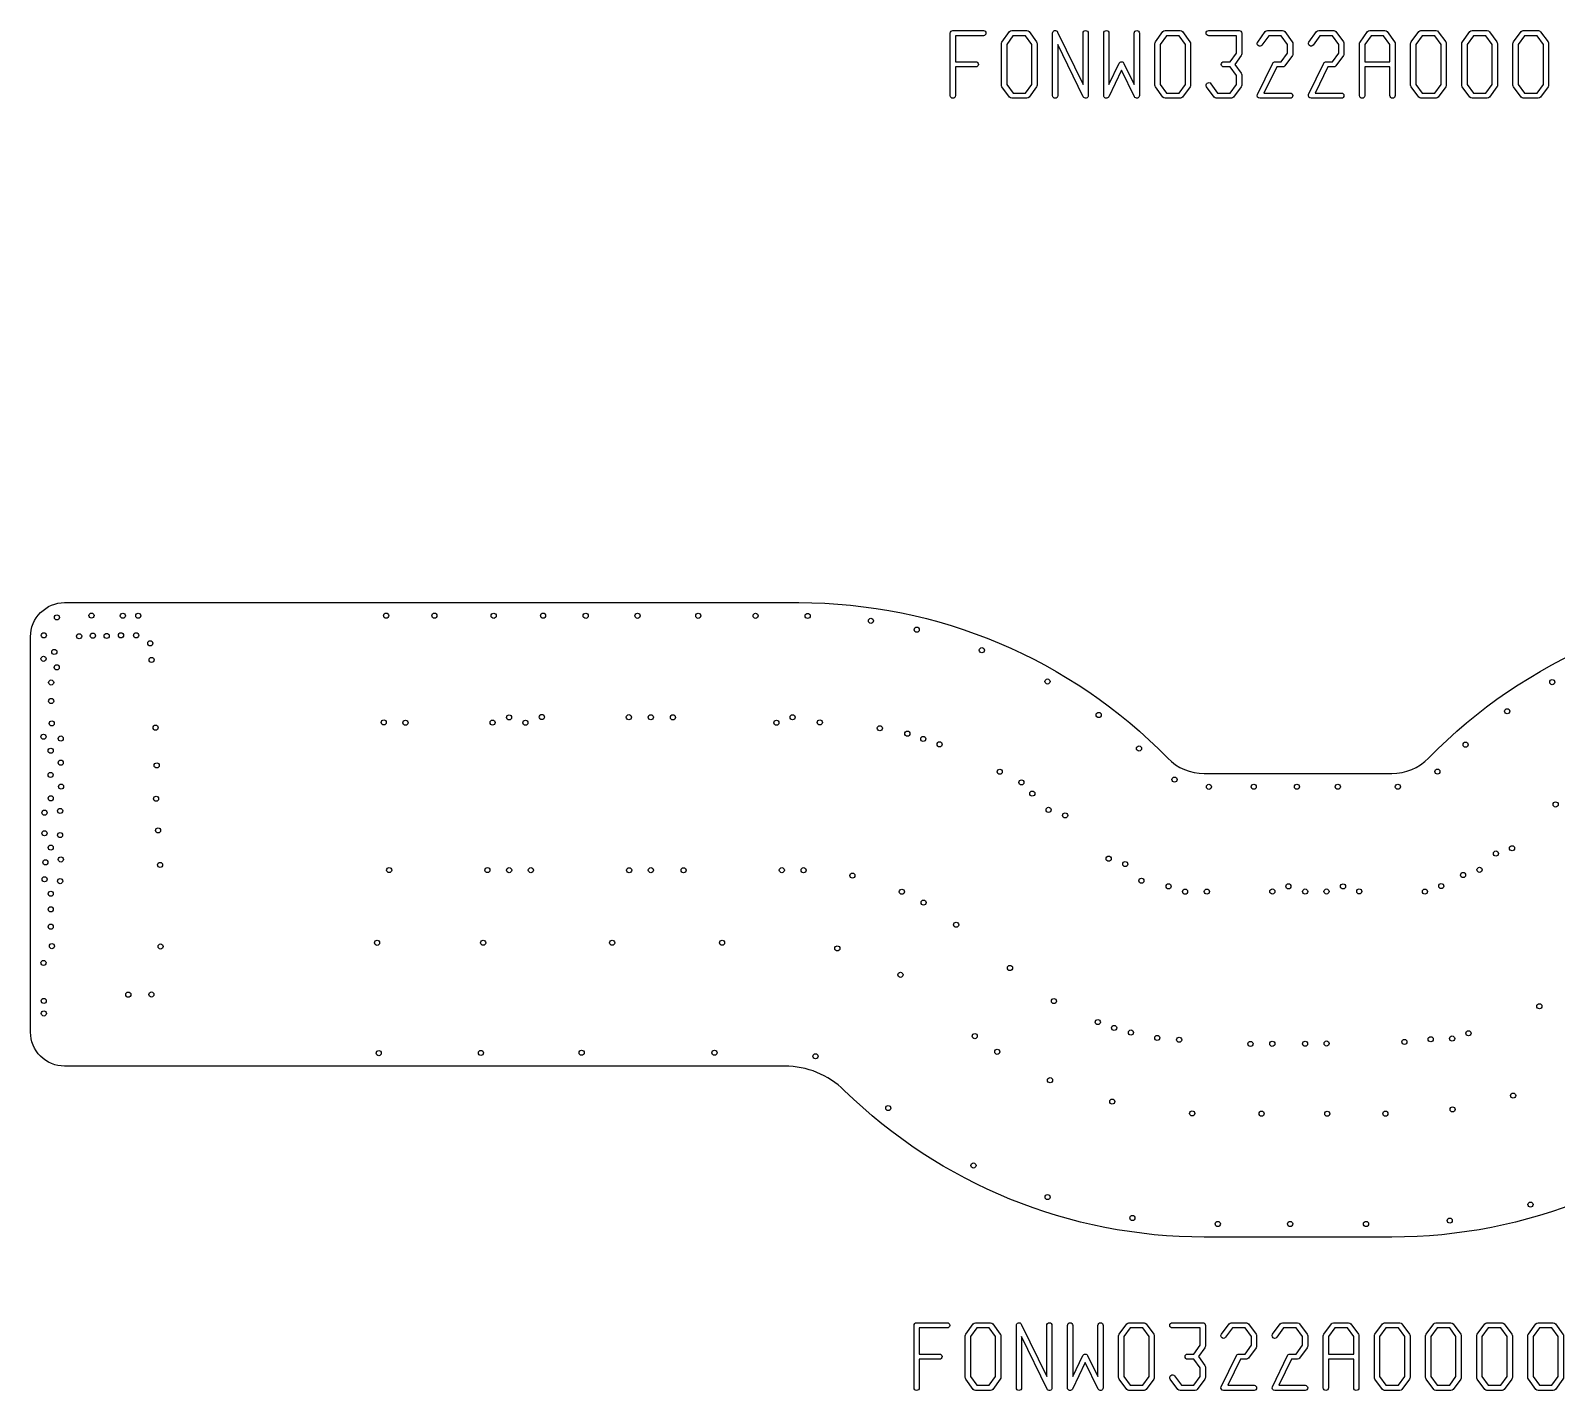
# Model space of a CAD drawing. Extents: x 1548 to 1929, y -174 to 95.
# Drawn here: x 1705.74 to 1750.48, y -6.16 to 33.74 of the extents above; entities that cross this region are included whole.
import ezdxf

# ---------------------------------------------------------------- set-up
doc = ezdxf.new("R2010")
doc.units = 0
doc.layers.add('gbr-dxf_layer0', color=7, linetype='Continuous')
doc.layers.add('gbr-outline-dxf_layer1', color=2, linetype='Continuous')

msp = doc.modelspace()

# ---------------------------------------------------------------- linework, layer by layer
at = {"layer": 'gbr-dxf_layer0'}
msp.add_line((1732.708, 31.826), (1732.708, 32.742), dxfattribs=at)
at = {"layer": 'gbr-dxf_layer0', "linetype": 'Continuous'}
for points in [[(1732.708, 32.746), (1732.708, 33.659, -0.208517), (1732.731, 33.715, -0.208501), (1732.787, 33.737), (1733.677, 33.737, -1), (1733.677, 33.585), (1732.861, 33.585), (1732.861, 32.82), (1733.454, 32.82, -1), (1733.454, 32.667), (1732.861, 32.667), (1732.861, 31.826, -1), (1732.708, 31.826)], [(1735.708, 31.826), (1735.708, 33.658, -0.835854), (1735.855, 33.691), (1736.601, 32.157)], [(1736.601, 32.157), (1736.601, 33.661, -1), (1736.753, 33.661), (1736.753, 31.826, -0.795967), (1736.609, 31.793), (1735.861, 33.33)], [(1737.208, 31.826), (1737.208, 33.661, -1), (1737.361, 33.661), (1737.361, 32.157)], [(1738.101, 32.157), (1738.101, 33.661, -1), (1738.253, 33.661), (1738.253, 31.826, -0.795967), (1738.109, 31.793), (1737.731, 32.569)], [(1741.716, 31.859), (1742.162, 32.776, -0.298876), (1742.233, 32.82), (1742.415, 32.82), (1742.601, 33.074), (1742.601, 33.331), (1742.415, 33.585), (1742.046, 33.585), (1741.846, 33.311, -1), (1741.723, 33.4), (1741.945, 33.705, -0.257177), (1742.011, 33.737), (1742.452, 33.737, -0.246448), (1742.516, 33.706), (1742.737, 33.402, -0.166637), (1742.753, 33.355), (1742.753, 33.052, -0.165513), (1742.739, 33.005), (1742.516, 32.699, -0.239934), (1742.454, 32.667), (1742.279, 32.667), (1741.906, 31.902)], [(1743.216, 31.859), (1743.662, 32.776, -0.298876), (1743.733, 32.82), (1743.915, 32.82), (1744.101, 33.074), (1744.101, 33.331), (1743.915, 33.585), (1743.546, 33.585), (1743.346, 33.311, -1), (1743.223, 33.4), (1743.445, 33.705, -0.257177), (1743.511, 33.737), (1743.952, 33.737, -0.246448), (1744.016, 33.706), (1744.237, 33.402, -0.166637), (1744.253, 33.355), (1744.253, 33.052, -0.165513), (1744.239, 33.005), (1744.016, 32.699, -0.239934), (1743.954, 32.667), (1743.779, 32.667), (1743.406, 31.902)], [(1735.861, 33.33), (1735.861, 31.826, -1), (1735.708, 31.826)], [(1737.361, 32.157), (1737.661, 32.775, -0.654574), (1737.801, 32.773), (1738.101, 32.157)], [(1737.731, 32.569), (1737.353, 31.793, -0.082021), (1737.339, 31.772, -0.670473), (1737.208, 31.826)], [(1741.906, 31.902), (1742.677, 31.902, -1), (1742.677, 31.75), (1741.787, 31.75, -0.562296), (1741.716, 31.859)], [(1743.406, 31.902), (1744.177, 31.902, -1), (1744.177, 31.75), (1743.287, 31.75, -0.562296), (1743.216, 31.859)], [(1734.645, -6.088), (1734.645, -4.253, -0.796906), (1734.79, -4.219), (1735.537, -5.757)], [(1735.537, -5.757), (1735.537, -4.253, -1), (1735.69, -4.253), (1735.69, -6.088, -0.796906), (1735.545, -6.121), (1734.797, -4.583)], [(1736.145, -6.088), (1736.145, -4.253, -1), (1736.297, -4.253), (1736.297, -5.757)], [(1737.037, -5.757), (1737.037, -4.253, -1), (1737.19, -4.253), (1737.19, -6.088, -0.796906), (1737.045, -6.121), (1736.667, -5.344)], [(1740.653, -6.054), (1741.099, -5.137, -0.287727), (1741.167, -5.094), (1741.352, -5.094), (1741.537, -4.839), (1741.537, -4.583), (1741.352, -4.329), (1740.983, -4.329), (1740.783, -4.603, -1), (1740.66, -4.514), (1740.883, -4.208, -0.240361), (1740.945, -4.176), (1741.39, -4.176, -0.240361), (1741.452, -4.208), (1741.675, -4.514, -0.159612), (1741.69, -4.559), (1741.69, -4.864, -0.159612), (1741.675, -4.909), (1741.452, -5.215, -0.240361), (1741.39, -5.246), (1741.215, -5.246), (1740.843, -6.012)], [(1742.153, -6.054), (1742.599, -5.137, -0.287727), (1742.667, -5.094), (1742.852, -5.094), (1743.037, -4.839), (1743.037, -4.583), (1742.852, -4.329), (1742.483, -4.329), (1742.283, -4.603, -1), (1742.16, -4.514), (1742.383, -4.208, -0.240361), (1742.445, -4.176), (1742.89, -4.176, -0.240361), (1742.952, -4.208), (1743.175, -4.514, -0.159612), (1743.19, -4.559), (1743.19, -4.864, -0.159612), (1743.175, -4.909), (1742.952, -5.215, -0.240361), (1742.89, -5.246), (1742.715, -5.246), (1742.343, -6.012)], [(1734.797, -4.583), (1734.797, -6.088, -1), (1734.645, -6.088)], [(1736.667, -5.344), (1736.29, -6.121, -0.796918), (1736.145, -6.088)], [(1736.297, -5.757), (1736.599, -5.137, -0.625713), (1736.736, -5.137), (1737.037, -5.757)], [(1740.843, -6.012), (1741.614, -6.012, -1), (1741.614, -6.164), (1740.721, -6.164, -0.554724), (1740.653, -6.054)], [(1742.343, -6.012), (1743.114, -6.012, -1), (1743.114, -6.164), (1742.221, -6.164, -0.554724), (1742.153, -6.054)]]:
    msp.add_lwpolyline(points, format="xyb", dxfattribs=at)
for points in [[(1734.208, 32.134), (1734.208, 33.352, -0.170323), (1734.223, 33.4), (1734.446, 33.706, -0.239742), (1734.508, 33.738), (1734.952, 33.738, -0.246448), (1735.016, 33.706), (1735.237, 33.402, -0.166637), (1735.253, 33.355), (1735.253, 32.132, -0.16419), (1735.238, 32.086), (1735.016, 31.782, -0.249655), (1734.952, 31.75), (1734.508, 31.75, -0.247601), (1734.445, 31.783), (1734.223, 32.087, -0.165513)], [(1738.708, 32.134), (1738.708, 33.355, -0.161897), (1738.724, 33.401), (1738.945, 33.705, -0.257177), (1739.011, 33.737), (1739.452, 33.737, -0.246448), (1739.516, 33.706), (1739.737, 33.402, -0.166637), (1739.753, 33.355), (1739.753, 32.134, -0.165513), (1739.739, 32.087), (1739.516, 31.781, -0.239934), (1739.454, 31.75), (1739.008, 31.75, -0.247601), (1738.945, 31.783), (1738.723, 32.087, -0.165513)], [(1740.223, 32.087, -1), (1740.346, 32.177), (1740.547, 31.902), (1740.915, 31.902), (1741.101, 32.157), (1741.101, 32.413), (1740.915, 32.667), (1740.731, 32.667, -1), (1740.731, 32.82), (1740.915, 32.82), (1741.101, 33.074), (1741.101, 33.585), (1740.285, 33.585, -1), (1740.285, 33.738), (1741.175, 33.738, -0.421762), (1741.253, 33.661), (1741.253, 33.05, -0.16419), (1741.238, 33.003), (1741.048, 32.744), (1741.237, 32.485, -0.166637), (1741.253, 32.438), (1741.253, 32.132, -0.16419), (1741.238, 32.086), (1741.016, 31.782, -0.249655), (1740.952, 31.75), (1740.508, 31.75, -0.247601), (1740.445, 31.783)], [(1744.708, 31.826), (1744.708, 33.352, -0.170323), (1744.723, 33.4), (1744.946, 33.706, -0.239742), (1745.008, 33.738), (1745.452, 33.738, -0.246448), (1745.516, 33.706), (1745.737, 33.402, -0.166637), (1745.753, 33.355), (1745.753, 31.826, -1), (1745.601, 31.826), (1745.601, 32.667), (1744.861, 32.667), (1744.861, 31.826, -1)], [(1746.208, 32.134), (1746.208, 33.355, -0.161897), (1746.224, 33.401), (1746.446, 33.706, -0.239742), (1746.508, 33.738), (1746.954, 33.738, -0.253505), (1747.018, 33.703), (1747.237, 33.402, -0.166637), (1747.253, 33.355), (1747.253, 32.134, -0.165513), (1747.239, 32.087), (1747.016, 31.782, -0.249655), (1746.952, 31.75), (1746.511, 31.75, -0.251415), (1746.446, 31.781), (1746.223, 32.087, -0.165513)], [(1747.708, 32.134), (1747.708, 33.355, -0.161897), (1747.724, 33.401), (1747.946, 33.706, -0.239742), (1748.008, 33.738), (1748.454, 33.738, -0.253505), (1748.518, 33.703), (1748.737, 33.402, -0.166637), (1748.753, 33.355), (1748.753, 32.134, -0.165513), (1748.739, 32.087), (1748.516, 31.782, -0.249655), (1748.452, 31.75), (1748.011, 31.75, -0.251415), (1747.946, 31.781), (1747.723, 32.087, -0.165513)], [(1749.208, 32.134), (1749.208, 33.355, -0.161897), (1749.224, 33.401), (1749.446, 33.706, -0.239742), (1749.508, 33.738), (1749.954, 33.738, -0.253505), (1750.018, 33.703), (1750.237, 33.402, -0.166637), (1750.253, 33.355), (1750.253, 32.134, -0.165513), (1750.239, 32.087), (1750.016, 31.782, -0.249655), (1749.952, 31.75), (1749.511, 31.75, -0.251415), (1749.446, 31.781), (1749.223, 32.087, -0.165513)], [(1731.645, -6.088), (1731.645, -4.253, -0.414239), (1731.721, -4.176), (1732.614, -4.176, -1), (1732.614, -4.329), (1731.797, -4.329), (1731.797, -5.094), (1732.391, -5.094, -1), (1732.391, -5.246), (1731.797, -5.246), (1731.797, -6.088, -1)], [(1733.145, -5.782), (1733.145, -4.559, -0.159612), (1733.16, -4.514), (1733.383, -4.208, -0.240361), (1733.445, -4.176), (1733.89, -4.176, -0.240361), (1733.952, -4.208), (1734.175, -4.514, -0.159612), (1734.19, -4.559), (1734.19, -5.782, -0.159612), (1734.175, -5.827), (1733.952, -6.133, -0.240361), (1733.89, -6.164), (1733.445, -6.164, -0.240361), (1733.383, -6.133), (1733.16, -5.827, -0.159612)], [(1737.645, -5.782), (1737.645, -4.559, -0.159612), (1737.66, -4.514), (1737.883, -4.208, -0.240361), (1737.945, -4.176), (1738.39, -4.176, -0.240361), (1738.452, -4.208), (1738.675, -4.514, -0.159612), (1738.69, -4.559), (1738.69, -5.782, -0.159612), (1738.675, -5.827), (1738.452, -6.133, -0.240361), (1738.39, -6.164), (1737.945, -6.164, -0.240361), (1737.883, -6.133), (1737.66, -5.827, -0.159612)], [(1739.16, -5.827, -1), (1739.283, -5.737), (1739.483, -6.012), (1739.852, -6.012), (1740.037, -5.757), (1740.037, -5.501), (1739.852, -5.246), (1739.667, -5.246, -1), (1739.667, -5.094), (1739.852, -5.094), (1740.037, -4.839), (1740.037, -4.329), (1739.221, -4.329, -1), (1739.221, -4.176), (1740.114, -4.176, -0.414239), (1740.19, -4.253), (1740.19, -4.864, -0.159612), (1740.175, -4.909), (1739.985, -5.17), (1740.175, -5.431, -0.159612), (1740.19, -5.476), (1740.19, -5.782, -0.159612), (1740.175, -5.827), (1739.952, -6.133, -0.240361), (1739.89, -6.164), (1739.445, -6.164, -0.240361), (1739.383, -6.133)], [(1743.645, -6.088), (1743.645, -4.559, -0.159612), (1743.66, -4.514), (1743.883, -4.208, -0.240361), (1743.945, -4.176), (1744.39, -4.176, -0.240361), (1744.452, -4.208), (1744.675, -4.514, -0.159612), (1744.69, -4.559), (1744.69, -6.088, -1), (1744.537, -6.088), (1744.537, -5.246), (1743.797, -5.246), (1743.797, -6.088, -1)], [(1745.145, -5.782), (1745.145, -4.559, -0.159612), (1745.16, -4.514), (1745.383, -4.208, -0.240361), (1745.445, -4.176), (1745.89, -4.176, -0.240361), (1745.952, -4.208), (1746.175, -4.514, -0.159612), (1746.19, -4.559), (1746.19, -5.782, -0.159612), (1746.175, -5.827), (1745.952, -6.133, -0.240361), (1745.89, -6.164), (1745.445, -6.164, -0.240361), (1745.383, -6.133), (1745.16, -5.827, -0.159612)], [(1746.645, -5.782), (1746.645, -4.559, -0.159612), (1746.66, -4.514), (1746.883, -4.208, -0.240361), (1746.945, -4.176), (1747.39, -4.176, -0.240361), (1747.452, -4.208), (1747.675, -4.514, -0.159612), (1747.69, -4.559), (1747.69, -5.782, -0.159612), (1747.675, -5.827), (1747.452, -6.133, -0.240361), (1747.39, -6.164), (1746.945, -6.164, -0.240361), (1746.883, -6.133), (1746.66, -5.827, -0.159612)], [(1748.145, -5.782), (1748.145, -4.559, -0.159612), (1748.16, -4.514), (1748.383, -4.208, -0.240361), (1748.445, -4.176), (1748.89, -4.176, -0.240361), (1748.952, -4.208), (1749.175, -4.514, -0.159612), (1749.19, -4.559), (1749.19, -5.782, -0.159612), (1749.175, -5.827), (1748.952, -6.133, -0.240361), (1748.89, -6.164), (1748.445, -6.164, -0.240361), (1748.383, -6.133), (1748.16, -5.827, -0.159612)], [(1749.645, -5.782), (1749.645, -4.559, -0.159612), (1749.66, -4.514), (1749.883, -4.208, -0.240361), (1749.945, -4.176), (1750.39, -4.176, -0.240361), (1750.452, -4.208), (1750.675, -4.514, -0.159612), (1750.69, -4.559), (1750.69, -5.782, -0.159612), (1750.675, -5.827), (1750.452, -6.133, -0.240361), (1750.39, -6.164), (1749.945, -6.164, -0.240361), (1749.883, -6.133), (1749.66, -5.827, -0.159612)]]:
    msp.add_lwpolyline(points, format="xyb", close=True, dxfattribs=at)
for points in [[(1734.361, 32.157), (1734.547, 31.902), (1734.915, 31.902), (1735.101, 32.157), (1735.101, 33.331), (1734.915, 33.585), (1734.546, 33.585), (1734.361, 33.331)], [(1738.861, 32.157), (1739.047, 31.902), (1739.415, 31.902), (1739.601, 32.157), (1739.601, 33.331), (1739.415, 33.585), (1739.046, 33.585), (1738.861, 33.331)], [(1744.861, 32.82), (1745.601, 32.82), (1745.601, 33.331), (1745.415, 33.585), (1745.046, 33.585), (1744.861, 33.331)], [(1746.361, 32.157), (1746.546, 31.902), (1746.915, 31.902), (1747.101, 32.157), (1747.101, 33.331), (1746.915, 33.585), (1746.547, 33.585), (1746.361, 33.331)], [(1747.861, 32.157), (1748.046, 31.902), (1748.415, 31.902), (1748.601, 32.157), (1748.601, 33.331), (1748.415, 33.585), (1748.047, 33.585), (1747.861, 33.331)], [(1749.361, 32.157), (1749.546, 31.902), (1749.915, 31.902), (1750.101, 32.157), (1750.101, 33.331), (1749.915, 33.585), (1749.547, 33.585), (1749.361, 33.331)], [(1733.297, -5.757), (1733.483, -6.012), (1733.852, -6.012), (1734.037, -5.757), (1734.037, -4.583), (1733.852, -4.329), (1733.483, -4.329), (1733.297, -4.583)], [(1737.797, -5.757), (1737.983, -6.012), (1738.352, -6.012), (1738.537, -5.757), (1738.537, -4.583), (1738.352, -4.329), (1737.983, -4.329), (1737.797, -4.583)], [(1743.797, -5.094), (1744.537, -5.094), (1744.537, -4.583), (1744.352, -4.329), (1743.983, -4.329), (1743.797, -4.583)], [(1745.297, -5.757), (1745.483, -6.012), (1745.852, -6.012), (1746.037, -5.757), (1746.037, -4.583), (1745.852, -4.329), (1745.483, -4.329), (1745.297, -4.583)], [(1746.797, -5.757), (1746.983, -6.012), (1747.352, -6.012), (1747.537, -5.757), (1747.537, -4.583), (1747.352, -4.329), (1746.983, -4.329), (1746.797, -4.583)], [(1748.297, -5.757), (1748.483, -6.012), (1748.852, -6.012), (1749.037, -5.757), (1749.037, -4.583), (1748.852, -4.329), (1748.483, -4.329), (1748.297, -4.583)], [(1749.797, -5.757), (1749.983, -6.012), (1750.352, -6.012), (1750.537, -5.757), (1750.537, -4.583), (1750.352, -4.329), (1749.983, -4.329), (1749.797, -4.583)]]:
    msp.add_lwpolyline(points, close=True, dxfattribs=at)
at = {"layer": 'gbr-dxf_layer0'}
for centre in [(1706.51, 16.518), (1707.523, 16.57), (1708.442, 16.568), (1708.895, 16.567), (1716.163, 16.569), (1717.578, 16.569), (1719.317, 16.565), (1720.766, 16.569), (1722.015, 16.565), (1723.536, 16.565), (1725.317, 16.565), (1726.998, 16.564), (1728.525, 16.561), (1730.381, 16.417), (1731.723, 16.158), (1706.125, 15.992), (1707.16, 15.965), (1707.564, 15.982), (1707.968, 15.975), (1708.388, 15.992), (1708.832, 15.992), (1709.246, 15.758), (1706.117, 15.303), (1706.433, 15.506), (1709.286, 15.27), (1733.634, 15.556), (1706.503, 15.053), (1706.341, 14.609), (1735.558, 14.637), (1750.361, 14.619), (1706.34, 14.065), (1706.357, 13.407), (1716.092, 13.437), (1716.73, 13.429), (1719.285, 13.432), (1719.768, 13.585), (1720.248, 13.428), (1720.731, 13.596), (1723.282, 13.59), (1723.925, 13.588), (1724.574, 13.586), (1727.607, 13.428), (1728.082, 13.587), (1728.881, 13.437), (1737.059, 13.655), (1749.039, 13.765), (1706.116, 13.016), (1706.621, 12.964), (1709.404, 13.283), (1730.641, 13.265), (1731.448, 13.107), (1731.916, 12.952), (1706.326, 12.607), (1732.393, 12.794), (1738.242, 12.672), (1747.819, 12.784), (1706.62, 12.256), (1709.435, 12.177), (1706.324, 11.896), (1734.157, 11.991), (1734.792, 11.677), (1739.284, 11.76), (1746.992, 11.993), (1706.327, 11.21), (1706.63, 11.553), (1709.417, 11.198), (1735.113, 11.349), (1740.293, 11.547), (1741.605, 11.55), (1742.874, 11.55), (1744.071, 11.55), (1745.833, 11.55), (1706.145, 10.789), (1706.603, 10.841), (1735.59, 10.871), (1736.075, 10.709), (1750.46, 11.03), (1709.476, 10.269), (1706.145, 10.185), (1706.601, 10.132), (1706.172, 9.332), (1706.327, 9.765), (1706.624, 9.416), (1737.352, 9.439), (1748.709, 9.59), (1749.18, 9.745), (1709.535, 9.257), (1716.253, 9.104), (1719.132, 9.104), (1719.77, 9.102), (1720.408, 9.102), (1723.29, 9.1), (1723.927, 9.102), (1724.887, 9.1), (1727.767, 9.102), (1728.406, 9.101), (1729.837, 8.944), (1737.838, 9.28), (1747.746, 8.96), (1748.228, 9.112), (1706.148, 8.835), (1706.603, 8.781), (1731.288, 8.47), (1738.312, 8.793), (1739.109, 8.628), (1739.593, 8.472), (1740.232, 8.473), (1742.152, 8.476), (1742.623, 8.628), (1743.115, 8.475), (1743.74, 8.476), (1744.224, 8.626), (1744.702, 8.478), (1746.626, 8.473), (1747.105, 8.636), (1706.328, 8.41), (1731.925, 8.151), (1706.329, 7.953), (1706.328, 7.444), (1732.879, 7.502), (1706.364, 6.874), (1709.549, 6.863), (1715.897, 6.971), (1719.009, 6.972), (1722.792, 6.974), (1726.016, 6.974), (1729.395, 6.807), (1706.116, 6.381), (1734.458, 6.232), (1731.246, 6.031), (1708.603, 5.45), (1709.28, 5.454), (1706.122, 5.266), (1706.125, 4.898), (1735.748, 5.262), (1749.982, 5.108), (1737.033, 4.645), (1737.512, 4.473), (1733.425, 4.233), (1738.004, 4.338), (1738.777, 4.18), (1739.419, 4.128), (1741.51, 4.004), (1742.151, 4.008), (1743.111, 4.011), (1743.744, 4.016), (1746.025, 4.062), (1746.795, 4.141), (1747.424, 4.162), (1747.903, 4.318), (1715.947, 3.734), (1718.944, 3.74), (1721.897, 3.745), (1725.792, 3.745), (1728.755, 3.641), (1734.085, 3.773), (1735.632, 2.94), (1737.457, 2.313), (1749.213, 2.488), (1730.888, 2.121), (1739.802, 1.965), (1741.836, 1.958), (1743.763, 1.955), (1745.467, 1.958), (1747.437, 2.082), (1733.387, 0.437), (1735.56, -0.49), (1749.723, -0.71), (1738.047, -1.103), (1740.552, -1.279), (1742.673, -1.279), (1744.899, -1.279), (1747.355, -1.18)]:
    msp.add_circle(centre, 0.075, dxfattribs=at)
at = {"layer": 'gbr-outline-dxf_layer1', "linetype": 'Continuous'}
msp.add_lwpolyline([(1705.735, 4.352), (1705.735, 15.952, -0.414215), (1706.735, 16.952), (1728.266, 16.952, -0.202321), (1739.083, 12.389, 0.202214), (1740.157, 11.936), (1745.656, 11.936, 0.202309), (1746.731, 12.389, -0.202312), (1757.547, 16.952), (1788.555, 16.952, -0.414215), (1789.555, 15.952), (1789.555, 4.352, -0.414215), (1788.555, 3.352), (1757.961, 3.352, 0.196013), (1756.214, 2.64, -0.196007), (1745.656, -1.664), (1740.157, -1.664, -0.196007), (1729.599, 2.64, 0.196009), (1727.852, 3.352), (1706.735, 3.352, -0.414215)], format="xyb", close=True, dxfattribs=at)

doc.saveas('drawing.dxf')
